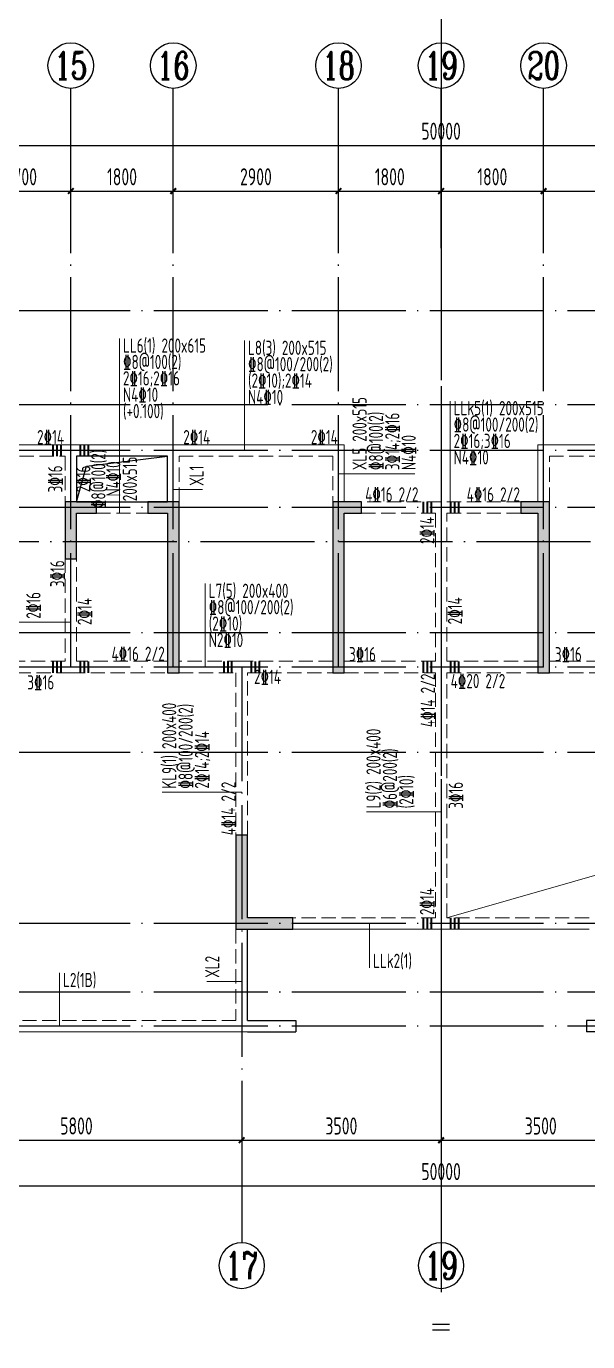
# Model space of a CAD drawing. Extents: x -1712635 to -854203, y -534641 to -21985.
# Drawn here: x -1114164 to -1104310, y -234773 to -211699 of the extents above; entities that cross this region are included whole.
import ezdxf
from ezdxf.enums import TextEntityAlignment as Align

# ---------------------------------------------------------------- set-up
doc = ezdxf.new("R2010")
doc.units = 0
doc.header["$LTSCALE"] = 1000
for name, pattern in [('CENTER', [8, 5, -1, 1, -1]), ('DASH', [0.35, 0.25, -0.1]), ('DOTE', [2.42, 2, -0.2, 0.02, -0.2])]:
    doc.linetypes.add(name, pattern=pattern)
doc.layers.get('0').update_dxf_attribs({"linetype": 'CONTINUOUS'})
doc.layers.get('Defpoints').update_dxf_attribs({"linetype": 'CONTINUOUS'})
for name, color, linetype in [('A-AXIS', 1, 'CONTINUOUS'), ('A-DOTE', 10, 'DOTE'), ('AXIS_NUM', 7, 'CONTINUOUS'), ('BEAM_CON', 4, 'CONTINUOUS'), ('S-D洞口', 4, 'CONTINUOUS'), ('S-L主梁线', 4, 'DASH'), ('S-L梁编号', 6, 'CONTINUOUS'), ('S-L梁配筋', 7, 'CONTINUOUS'), ('S-Q墙填充', 252, 'CONTINUOUS'), ('S-Q墙实线', 6, 'CONTINUOUS'), ('S-Y一般标注', 3, 'CONTINUOUS'), ('THIN', 7, 'CONTINUOUS')]:
    doc.layers.add(name, color=color, linetype=linetype)
doc.layers.add('梁附加箍筋', color=1, linetype='CONTINUOUS', lineweight=35)
doc.styles.add('TSSD_Axis', font='complex.shx', dxfattribs={"width": 0.7, "bigfont": 'hztxt.shx'})
doc.styles.add('TSSD_DIMENSION', font='Tssdeng.shx', dxfattribs={"width": 0.7, "bigfont": 'tssdchn.shx'})
doc.styles.add('TSSD_REIN', font='tssdeng.shx', dxfattribs={"width": 0.7, "height": 300, "bigfont": 'tssdchn.shx'})
doc.dimstyles.new('TSSD_100_100', dxfattribs={"dimtxt": 300, "dimasz": 100, "dimexe": 100, "dimexo": 250, "dimgap": 100, "dimtad": 1, "dimdec": 0, "dimzin": 0, "dimdsep": 46, "dimtxsty": 'TSSD_DIMENSION', "dimblk": 'ARCHTICK', "dimcen": 0, "dimdle": 100, "dimclrt": 7, "dimadec": 0, "dimazin": 0, "dimtfac": 1, "dimtdec": 0, "dimtix": 1, "dimtmove": 2, "dimatfit": 3, "dimldrblk": 'ARCHTICK', "dimfxl": 0, "dimtolj": 1, "dimtzin": 0, "dimarcsym": 0})

# ---------------------------------------------------------------- blocks, each defined once
blk = doc.blocks.new('ts_axno')
at = {"color": 0, "linetype": 'ByBlock', "lineweight": -2}
blk.add_circle((0, 0), 0.5, dxfattribs=at)
at = {"color": 0, "linetype": 'ByBlock', "lineweight": -2, "style": 'TSSD_Axis', "width": 0.7}
blk.add_attdef('A', text='', height=0.6, dxfattribs=at).set_placement((0, 0), align=Align.MIDDLE_CENTER)
blk = doc.blocks.new('_ArchTick')
at = {"color": 0, "const_width": 0.35}
blk.add_lwpolyline([(-0.5, -0.5), (0.5, 0.5)], dxfattribs=at)
blk = doc.blocks.new('*D124')
at = {"layer": 'Defpoints', "color": 0}
for p in [(23100, 19250), (21400, 18250), (23100, 18250)]:
    blk.add_point(p, dxfattribs=at)
at = {"layer": 'S-Y一般标注', "color": 0, "lineweight": -2}
for p, q in [((21300, 19250), (23200, 19250)), ((21400, 18500), (21400, 19350)), ((23100, 18500), (23100, 19350))]:
    blk.add_line(p, q, dxfattribs=at)
at = {"layer": 'S-Y一般标注', "color": 0, "lineweight": -2, "xscale": 100, "yscale": 100, "zscale": 100, "rotation": 180}
blk.add_blockref('_ArchTick', (21400, 19250), dxfattribs=at)
at = {"layer": 'S-Y一般标注', "color": 0, "lineweight": -2, "xscale": 100, "yscale": 100, "zscale": 100}
blk.add_blockref('_ArchTick', (23100, 19250), dxfattribs=at)
at = {"layer": 'S-Y一般标注', "color": 7, "insert": (22250, 19500), "char_height": 300, "attachment_point": 5, "style": 'TSSD_DIMENSION'}
blk.add_mtext('\\A1;1700', dxfattribs=at)
blk = doc.blocks.new('*D125')
at = {"layer": 'Defpoints', "color": 0}
for p in [(24900, 19250), (23100, 18250), (24900, 18250)]:
    blk.add_point(p, dxfattribs=at)
at = {"layer": 'S-Y一般标注', "color": 0, "lineweight": -2}
for p, q in [((23000, 19250), (25000, 19250)), ((23100, 18500), (23100, 19350)), ((24900, 18500), (24900, 19350))]:
    blk.add_line(p, q, dxfattribs=at)
at = {"layer": 'S-Y一般标注', "color": 0, "lineweight": -2, "xscale": 100, "yscale": 100, "zscale": 100, "rotation": 180}
blk.add_blockref('_ArchTick', (23100, 19250), dxfattribs=at)
at = {"layer": 'S-Y一般标注', "color": 0, "lineweight": -2, "xscale": 100, "yscale": 100, "zscale": 100}
blk.add_blockref('_ArchTick', (24900, 19250), dxfattribs=at)
at = {"layer": 'S-Y一般标注', "color": 7, "insert": (24000, 19500), "char_height": 300, "attachment_point": 5, "style": 'TSSD_DIMENSION'}
blk.add_mtext('\\A1;1800', dxfattribs=at)
blk = doc.blocks.new('*D126')
at = {"layer": 'Defpoints', "color": 0}
for p in [(27800, 19250), (24900, 18250), (27800, 18250)]:
    blk.add_point(p, dxfattribs=at)
at = {"layer": 'S-Y一般标注', "color": 0, "lineweight": -2}
for p, q in [((24800, 19250), (27900, 19250)), ((24900, 18500), (24900, 19350)), ((27800, 18500), (27800, 19350))]:
    blk.add_line(p, q, dxfattribs=at)
at = {"layer": 'S-Y一般标注', "color": 0, "lineweight": -2, "xscale": 100, "yscale": 100, "zscale": 100, "rotation": 180}
blk.add_blockref('_ArchTick', (24900, 19250), dxfattribs=at)
at = {"layer": 'S-Y一般标注', "color": 0, "lineweight": -2, "xscale": 100, "yscale": 100, "zscale": 100}
blk.add_blockref('_ArchTick', (27800, 19250), dxfattribs=at)
at = {"layer": 'S-Y一般标注', "color": 7, "insert": (26350, 19500), "char_height": 300, "attachment_point": 5, "style": 'TSSD_DIMENSION'}
blk.add_mtext('\\A1;2900', dxfattribs=at)
blk = doc.blocks.new('*D127')
at = {"layer": 'Defpoints', "color": 0}
for p in [(29600, 19250), (27800, 18250), (29600, 18250)]:
    blk.add_point(p, dxfattribs=at)
at = {"layer": 'S-Y一般标注', "color": 0, "lineweight": -2}
for p, q in [((27700, 19250), (29700, 19250)), ((27800, 18500), (27800, 19350)), ((29600, 18500), (29600, 19350))]:
    blk.add_line(p, q, dxfattribs=at)
at = {"layer": 'S-Y一般标注', "color": 0, "lineweight": -2, "xscale": 100, "yscale": 100, "zscale": 100, "rotation": 180}
blk.add_blockref('_ArchTick', (27800, 19250), dxfattribs=at)
at = {"layer": 'S-Y一般标注', "color": 0, "lineweight": -2, "xscale": 100, "yscale": 100, "zscale": 100}
blk.add_blockref('_ArchTick', (29600, 19250), dxfattribs=at)
at = {"layer": 'S-Y一般标注', "color": 7, "insert": (28700, 19500), "char_height": 300, "attachment_point": 5, "style": 'TSSD_DIMENSION'}
blk.add_mtext('\\A1;1800', dxfattribs=at)
blk = doc.blocks.new('*D128')
at = {"layer": 'Defpoints', "color": 0}
for p in [(31400, 19250), (29600, 18250), (31400, 18250)]:
    blk.add_point(p, dxfattribs=at)
at = {"layer": 'S-Y一般标注', "color": 0, "lineweight": -2}
for p, q in [((29500, 19250), (31500, 19250)), ((29600, 18500), (29600, 19350)), ((31400, 18500), (31400, 19350))]:
    blk.add_line(p, q, dxfattribs=at)
at = {"layer": 'S-Y一般标注', "color": 0, "lineweight": -2, "xscale": 100, "yscale": 100, "zscale": 100, "rotation": 180}
blk.add_blockref('_ArchTick', (29600, 19250), dxfattribs=at)
at = {"layer": 'S-Y一般标注', "color": 0, "lineweight": -2, "xscale": 100, "yscale": 100, "zscale": 100}
blk.add_blockref('_ArchTick', (31400, 19250), dxfattribs=at)
at = {"layer": 'S-Y一般标注', "color": 7, "insert": (30500, 19500), "char_height": 300, "attachment_point": 5, "style": 'TSSD_DIMENSION'}
blk.add_mtext('\\A1;1800', dxfattribs=at)
blk = doc.blocks.new('*D129')
at = {"layer": 'Defpoints', "color": 0}
for p in [(34300, 19250), (31400, 18250), (34300, 18250)]:
    blk.add_point(p, dxfattribs=at)
at = {"layer": 'S-Y一般标注', "color": 0, "lineweight": -2}
for p, q in [((31300, 19250), (34400, 19250)), ((31400, 18500), (31400, 19350)), ((34300, 18500), (34300, 19350))]:
    blk.add_line(p, q, dxfattribs=at)
at = {"layer": 'S-Y一般标注', "color": 0, "lineweight": -2, "xscale": 100, "yscale": 100, "zscale": 100, "rotation": 180}
blk.add_blockref('_ArchTick', (31400, 19250), dxfattribs=at)
at = {"layer": 'S-Y一般标注', "color": 0, "lineweight": -2, "xscale": 100, "yscale": 100, "zscale": 100}
blk.add_blockref('_ArchTick', (34300, 19250), dxfattribs=at)
at = {"layer": 'S-Y一般标注', "color": 7, "insert": (32850, 19500), "char_height": 300, "attachment_point": 5, "style": 'TSSD_DIMENSION'}
blk.add_mtext('\\A1;2900', dxfattribs=at)
blk = doc.blocks.new('*D139')
at = {"layer": 'Defpoints', "color": 0}
for p in [(54600, 20050), (4600, 18250), (54600, 18250)]:
    blk.add_point(p, dxfattribs=at)
at = {"layer": 'S-Y一般标注', "color": 0, "lineweight": -2}
for p, q in [((4600, 18500), (4600, 20150)), ((54600, 18500), (54600, 20150)), ((4500, 20050), (54700, 20050))]:
    blk.add_line(p, q, dxfattribs=at)
at = {"layer": 'S-Y一般标注', "color": 0, "lineweight": -2, "xscale": 100, "yscale": 100, "zscale": 100, "rotation": 180}
blk.add_blockref('_ArchTick', (4600, 20050), dxfattribs=at)
at = {"layer": 'S-Y一般标注', "color": 0, "lineweight": -2, "xscale": 100, "yscale": 100, "zscale": 100}
blk.add_blockref('_ArchTick', (54600, 20050), dxfattribs=at)
at = {"layer": 'S-Y一般标注', "color": 7, "insert": (29600, 20300), "char_height": 300, "attachment_point": 5, "style": 'TSSD_DIMENSION'}
blk.add_mtext('\\A1;50000', dxfattribs=at)
blk = doc.blocks.new('*D156')
at = {"layer": 'Defpoints', "color": 0}
for p in [(20300, 3600), (26100, 3600), (26100, 2600)]:
    blk.add_point(p, dxfattribs=at)
at = {"layer": 'S-Y一般标注', "color": 0, "lineweight": -2}
for p, q in [((20300, 3350), (20300, 2500)), ((26100, 3350), (26100, 2500)), ((20200, 2600), (26200, 2600))]:
    blk.add_line(p, q, dxfattribs=at)
at = {"layer": 'S-Y一般标注', "color": 0, "lineweight": -2, "xscale": 100, "yscale": 100, "zscale": 100, "rotation": 180}
blk.add_blockref('_ArchTick', (20300, 2600), dxfattribs=at)
at = {"layer": 'S-Y一般标注', "color": 0, "lineweight": -2, "xscale": 100, "yscale": 100, "zscale": 100}
blk.add_blockref('_ArchTick', (26100, 2600), dxfattribs=at)
at = {"layer": 'S-Y一般标注', "color": 7, "insert": (23200, 2850), "char_height": 300, "attachment_point": 5, "style": 'TSSD_DIMENSION'}
blk.add_mtext('\\A1;5800', dxfattribs=at)
blk = doc.blocks.new('*D157')
at = {"layer": 'Defpoints', "color": 0}
for p in [(26100, 3600), (29600, 3600), (29600, 2600)]:
    blk.add_point(p, dxfattribs=at)
at = {"layer": 'S-Y一般标注', "color": 0, "lineweight": -2}
for p, q in [((26100, 3350), (26100, 2500)), ((29600, 3350), (29600, 2500)), ((26000, 2600), (29700, 2600))]:
    blk.add_line(p, q, dxfattribs=at)
at = {"layer": 'S-Y一般标注', "color": 0, "lineweight": -2, "xscale": 100, "yscale": 100, "zscale": 100, "rotation": 180}
blk.add_blockref('_ArchTick', (26100, 2600), dxfattribs=at)
at = {"layer": 'S-Y一般标注', "color": 0, "lineweight": -2, "xscale": 100, "yscale": 100, "zscale": 100}
blk.add_blockref('_ArchTick', (29600, 2600), dxfattribs=at)
at = {"layer": 'S-Y一般标注', "color": 7, "insert": (27850, 2850), "char_height": 300, "attachment_point": 5, "style": 'TSSD_DIMENSION'}
blk.add_mtext('\\A1;3500', dxfattribs=at)
blk = doc.blocks.new('*D162')
at = {"layer": 'Defpoints', "color": 0}
for p in [(4600, 3600), (54600, 3600), (54600, 1800)]:
    blk.add_point(p, dxfattribs=at)
at = {"layer": 'S-Y一般标注', "color": 0, "lineweight": -2}
for p, q in [((4600, 3350), (4600, 1700)), ((54600, 3350), (54600, 1700)), ((4500, 1800), (54700, 1800))]:
    blk.add_line(p, q, dxfattribs=at)
at = {"layer": 'S-Y一般标注', "color": 0, "lineweight": -2, "xscale": 100, "yscale": 100, "zscale": 100, "rotation": 180}
blk.add_blockref('_ArchTick', (4600, 1800), dxfattribs=at)
at = {"layer": 'S-Y一般标注', "color": 0, "lineweight": -2, "xscale": 100, "yscale": 100, "zscale": 100}
blk.add_blockref('_ArchTick', (54600, 1800), dxfattribs=at)
at = {"layer": 'S-Y一般标注', "color": 7, "insert": (29600, 2050), "char_height": 300, "attachment_point": 5, "style": 'TSSD_DIMENSION'}
blk.add_mtext('\\A1;50000', dxfattribs=at)
blk = doc.blocks.new('*D165')
at = {"layer": 'Defpoints', "color": 0}
for p in [(29600, 3600), (33100, 3600), (33100, 2600)]:
    blk.add_point(p, dxfattribs=at)
at = {"layer": 'S-Y一般标注', "color": 0, "lineweight": -2}
for p, q in [((29600, 3350), (29600, 2500)), ((33100, 3350), (33100, 2500)), ((29500, 2600), (33200, 2600))]:
    blk.add_line(p, q, dxfattribs=at)
at = {"layer": 'S-Y一般标注', "color": 0, "lineweight": -2, "xscale": 100, "yscale": 100, "zscale": 100, "rotation": 180}
blk.add_blockref('_ArchTick', (29600, 2600), dxfattribs=at)
at = {"layer": 'S-Y一般标注', "color": 0, "lineweight": -2, "xscale": 100, "yscale": 100, "zscale": 100}
blk.add_blockref('_ArchTick', (33100, 2600), dxfattribs=at)
at = {"layer": 'S-Y一般标注', "color": 7, "insert": (31350, 2850), "char_height": 300, "attachment_point": 5, "style": 'TSSD_DIMENSION'}
blk.add_mtext('\\A1;3500', dxfattribs=at)
blk = doc.blocks.new('20210807.15312791')
at = {"layer": 'S-Q墙填充'}
h = blk.add_hatch(color=252, dxfattribs=at)
h.dxf.hatch_style = 1
h.paths.add_polyline_path([(79416, 66140), (79416, 65140), (79616, 65140), (79616, 65940), (79966, 65940), (79966, 66140)])
h = blk.add_hatch(color=252, dxfattribs=at)
h.dxf.hatch_style = 1
h.paths.add_polyline_path([(81416, 66140), (80866, 66140), (80866, 65940), (81216, 65940), (81216, 63140), (81416, 63140)])
h = blk.add_hatch(color=252, dxfattribs=at)
h.dxf.hatch_style = 1
h.paths.add_polyline_path([(84116, 66140), (84116, 63140), (84316, 63140), (84316, 65940), (84616, 65940), (84616, 66140)])
h = blk.add_hatch(color=252, dxfattribs=at)
h.dxf.hatch_style = 1
h.paths.add_polyline_path([(87916, 66140), (87416, 66140), (87416, 65940), (87716, 65940), (87716, 63140), (87916, 63140)])
h = blk.add_hatch(color=252, dxfattribs=at)
h.dxf.hatch_style = 1
h.paths.add_polyline_path([(82416, 58640), (83316, 58640), (83416, 58640), (83416, 58840), (83316, 58840), (82616, 58840), (82616, 60290), (82416, 60290)])
at = {"layer": 'BEAM_CON'}
for p, q in [((82616, 57040), (82616, 58640)), ((82616, 57040), (83466, 57040)), ((83466, 57040), (83466, 56840)), ((88566, 57040), (88566, 56840)), ((89416, 57040), (88566, 57040)), ((82616, 56840), (83466, 56840)), ((89416, 56840), (88566, 56840))]:
    blk.add_line(p, q, dxfattribs=at)
at = {"layer": 'S-D洞口', "color": 5}
blk.add_lwpolyline([(79616, 66140), (81216, 66140), (81216, 66940), (79616, 66940), (79616, 66140), (79793, 66762), (81216, 66940)], dxfattribs=at)
at = {"layer": 'S-L主梁线', "linetype": 'ByBlock', "lineweight": 18}
for p, q in [((79516, 67140), (77916, 67140)), ((81316, 67140), (79516, 67140)), ((79616, 66940), (81216, 66940)), ((79616, 66140), (79616, 66940)), ((81216, 66940), (81216, 66140)), ((84316, 67140), (81316, 67140)), ((84316, 66140), (84316, 67140)), ((87716, 67140), (87716, 66140)), ((90716, 67140), (87716, 67140)), ((80866, 66140), (79966, 66140)), ((83416, 58640), (86016, 58640)), ((86016, 58640), (88616, 58640)), ((76616, 56840), (82616, 56840))]:
    blk.add_line(p, q, dxfattribs=at)
at = {"layer": 'S-L主梁线', "linetype": 'DASH', "lineweight": 18}
for p, q in [((77916, 66940), (79416, 66940)), ((79416, 66940), (79416, 66140)), ((81416, 66940), (84116, 66940)), ((81416, 66140), (81416, 66940)), ((84116, 66940), (84116, 66140)), ((87916, 66940), (90616, 66940)), ((87916, 66140), (87916, 66940)), ((86016, 66140), (84616, 66140)), ((87416, 66140), (86016, 66140)), ((79966, 65940), (80866, 65940)), ((84616, 65940), (85916, 65940)), ((85916, 65940), (85916, 63340)), ((86116, 65940), (87416, 65940)), ((86116, 63340), (86116, 65940)), ((79416, 65140), (79416, 63340)), ((79616, 63340), (79616, 65140)), ((79416, 63340), (76816, 63340)), ((81216, 63340), (79616, 63340)), ((82516, 63340), (81416, 63340)), ((84116, 63340), (82516, 63340)), ((85916, 63340), (84316, 63340)), ((87716, 63340), (86116, 63340)), ((89516, 63340), (87916, 63340)), ((76816, 63140), (79516, 63140)), ((79516, 63140), (81216, 63140)), ((81416, 63140), (82416, 63140)), ((82416, 63140), (82416, 60290)), ((82616, 63140), (84116, 63140)), ((82616, 60290), (82616, 63140)), ((84316, 63140), (85916, 63140)), ((85916, 63140), (85916, 58840)), ((86116, 58840), (86116, 63140)), ((86116, 63140), (87716, 63140)), ((87916, 63140), (89416, 63140)), ((85916, 58840), (83416, 58840)), ((88616, 58840), (86116, 58840)), ((82416, 58640), (82416, 57040)), ((82416, 57040), (76816, 57040))]:
    blk.add_line(p, q, dxfattribs=at)
at = {"layer": 'S-Q墙实线'}
for points in [[(79416, 66140), (79416, 65140), (79616, 65140), (79616, 65940), (79966, 65940), (79966, 66140)], [(81416, 66140), (80866, 66140), (80866, 65940), (81216, 65940), (81216, 63140), (81416, 63140)], [(84116, 66140), (84116, 63140), (84316, 63140), (84316, 65940), (84616, 65940), (84616, 66140)], [(87916, 66140), (87416, 66140), (87416, 65940), (87716, 65940), (87716, 63140), (87916, 63140)], [(82416, 58640), (83316, 58640), (83416, 58640), (83416, 58840), (83316, 58840), (82616, 58840), (82616, 60290), (82416, 60290)]]:
    blk.add_lwpolyline(points, close=True, dxfattribs=at)
blk = doc.blocks.new('20210726.16395156')
at = {"layer": 'A-AXIS'}
for p, q in [((23100, 18249.9), (23100, 21049.9)), ((24900, 18249.9), (24900, 21049.9)), ((27800, 18249.9), (27800, 21049.9)), ((29600, 18249.9), (29600, 21049.9)), ((31400, 18249.9), (31400, 21049.9)), ((26100, 3600), (26100, 800)), ((29600, 3600), (29600, 800))]:
    blk.add_line(p, q, dxfattribs=at)
at = {"layer": 'A-DOTE'}
for p, q in [((23100, 10900), (23100, 18249.9)), ((24900, 10900), (24900, 18249.9)), ((27800, 10900), (27800, 18249.9)), ((29600, 18249.9), (29600, 3600)), ((31400, 10900), (31400, 18249.9)), ((55600, 17150), (3600, 17150)), ((55600, 15500), (3600, 15500)), ((55600, 14700), (3600, 14700)), ((55600, 13700), (3600, 13700)), ((3600, 13100.3), (55600, 13100.3)), ((55600, 11500), (3600, 11500)), ((55600, 10900), (3600, 10900)), ((26100, 10900), (26100, 3600)), ((55600, 9400), (3600, 9400)), ((55600, 6400), (3600, 6400)), ((55600, 5200), (3600, 5200)), ((55600, 4600), (3600, 4600))]:
    blk.add_line(p, q, dxfattribs=at)
at = {"layer": 'A-AXIS'}
ref = blk.add_blockref('ts_axno', (23100, 21449.9), dxfattribs=dict(at, xscale=800, yscale=800, zscale=800))
ref.add_attrib('9', '15', dxfattribs={"layer": 'AXIS_NUM', "height": 480, "style": 'TSSD_Axis', "width": 0.7}).set_placement((23100, 21449.9), align=Align.MIDDLE_CENTER)
ref = blk.add_blockref('ts_axno', (24900, 21449.9), dxfattribs=dict(at, xscale=800, yscale=800, zscale=800))
ref.add_attrib('10', '16', dxfattribs={"layer": 'AXIS_NUM', "height": 480, "style": 'TSSD_Axis', "width": 0.7}).set_placement((24900, 21449.9), align=Align.MIDDLE_CENTER)
ref = blk.add_blockref('ts_axno', (27800, 21449.9), dxfattribs=dict(at, xscale=800, yscale=800, zscale=800))
ref.add_attrib('11', '18', dxfattribs={"layer": 'AXIS_NUM', "height": 480, "style": 'TSSD_Axis', "width": 0.7}).set_placement((27800, 21449.9), align=Align.MIDDLE_CENTER)
ref = blk.add_blockref('ts_axno', (29600, 21449.9), dxfattribs=dict(at, xscale=800, yscale=800, zscale=800))
ref.add_attrib('12', '19', dxfattribs={"layer": 'AXIS_NUM', "height": 480, "style": 'TSSD_Axis', "width": 0.7}).set_placement((29600, 21449.9), align=Align.MIDDLE_CENTER)
ref = blk.add_blockref('ts_axno', (31400, 21449.9), dxfattribs=dict(at, xscale=800, yscale=800, zscale=800))
ref.add_attrib('13', '20', dxfattribs={"layer": 'AXIS_NUM', "height": 480, "style": 'TSSD_Axis', "width": 0.7}).set_placement((31400, 21449.9), align=Align.MIDDLE_CENTER)
ref = blk.add_blockref('ts_axno', (26100, 400), dxfattribs=dict(at, xscale=-800, yscale=800, zscale=800, rotation=180))
ref.add_attrib('10', '17', dxfattribs={"layer": 'AXIS_NUM', "height": 480, "style": 'TSSD_Axis', "width": 0.7}).set_placement((26100, 400), align=Align.MIDDLE_CENTER)
ref = blk.add_blockref('ts_axno', (29600, 400), dxfattribs=dict(at, xscale=-800, yscale=800, zscale=800, rotation=180))
ref.add_attrib('13', '19', dxfattribs={"layer": 'AXIS_NUM', "height": 480, "style": 'TSSD_Axis', "width": 0.7}).set_placement((29600, 400), align=Align.MIDDLE_CENTER)
at = {"layer": 'S-Y一般标注'}
for base, p1, p2, picture, middle in [((54600, 20049.9), (4600, 18249.9), (54600, 18249.9), '*D139', (29600, 20299.9)), ((23100, 19249.9), (21400, 18249.9), (23100, 18249.9), '*D124', (22250, 19499.9)), ((24900, 19249.9), (23100, 18249.9), (24900, 18249.9), '*D125', (24000, 19499.9)), ((27800, 19249.9), (24900, 18249.9), (27800, 18249.9), '*D126', (26350, 19499.9)), ((29600, 19249.9), (27800, 18249.9), (29600, 18249.9), '*D127', (28700, 19499.9)), ((31400, 19249.9), (29600, 18249.9), (31400, 18249.9), '*D128', (30500, 19499.9)), ((34300, 19249.9), (31400, 18249.9), (34300, 18249.9), '*D129', (32850, 19499.9)), ((54600, 1800), (4600, 3600), (54600, 3600), '*D162', (29600, 2050)), ((26100, 2600), (20300, 3600), (26100, 3600), '*D156', (23200, 2850)), ((29600, 2600), (26100, 3600), (29600, 3600), '*D157', (27850, 2850)), ((33100, 2600), (29600, 3600), (33100, 3600), '*D165', (31350, 2850))]:
    dim = blk.add_linear_dim(base=base, p1=p1, p2=p2, dimstyle='TSSD_100_100', dxfattribs=at)
    dim.commit()
    dim.dimension.update_dxf_attribs({"geometry": picture, "text_midpoint": middle})

msp = doc.modelspace()

# ---------------------------------------------------------------- linework, layer by layer
at = {"layer": 'S-L梁编号', "lineweight": 18}
for p, q in [((-1112529.22, -220244.72), (-1112529.22, -217174.21)), ((-1110334.93, -219138.95), (-1110334.93, -217213.31)), ((-1106725.82, -220138.95), (-1106725.82, -218272.25)), ((-1108683.49, -219547.5), (-1107346.06, -219547.5)), ((-1111583.48, -219823.5), (-1111069.53, -219823.5)), ((-1111024.25, -222938.95), (-1111024.25, -221475.97)), ((-1113383.48, -222153.46), (-1114738.52, -222153.46)), ((-1110383.49, -225133.78), (-1111780.46, -225133.78)), ((-1106883.49, -225481.05), (-1108194.38, -225481.05)), ((-1108138.68, -227438.95), (-1108138.68, -228217.86)), ((-1113581.44, -229238.79), (-1113581.44, -228303.32)), ((-1110383.49, -228452.66), (-1110996.67, -228452.66))]:
    msp.add_line(p, q, dxfattribs=at)
msp.add_lwpolyline([(-1106783.49, -227338.95), (-1081983.47, -220238.95)], dxfattribs=at)
at = {"layer": 'THIN', "linetype": 'CENTER'}
msp.add_line((-1106883.47, -210906.17), (-1106883.47, -234773.1), dxfattribs=at)
at = {"layer": 'THIN'}
for p, q in [((-1106733.47, -234473.1), (-1107033.47, -234473.1)), ((-1106733.47, -234573.1), (-1107033.47, -234573.1))]:
    msp.add_line(p, q, dxfattribs=at)
at = {"layer": '梁附加箍筋', "lineweight": 35}
for p, q in [((-1113693.48, -219238.95), (-1113693.48, -219038.95)), ((-1113623.48, -219238.95), (-1113623.48, -219038.95)), ((-1113553.48, -219238.95), (-1113553.48, -219038.95)), ((-1113213.48, -219238.95), (-1113213.48, -219038.95)), ((-1113143.48, -219238.95), (-1113143.48, -219038.95)), ((-1113073.48, -219238.95), (-1113073.48, -219038.95)), ((-1107193.48, -220238.95), (-1107193.48, -220038.95)), ((-1107123.48, -220238.95), (-1107123.48, -220038.95)), ((-1107053.48, -220238.95), (-1107053.48, -220038.95)), ((-1106713.48, -220238.95), (-1106713.48, -220038.95)), ((-1106643.48, -220238.95), (-1106643.48, -220038.95)), ((-1106573.48, -220238.95), (-1106573.48, -220038.95)), ((-1113693.48, -223038.95), (-1113693.48, -222838.95)), ((-1113623.48, -223038.95), (-1113623.48, -222838.95)), ((-1113553.48, -223038.95), (-1113553.48, -222838.95)), ((-1113213.48, -223038.95), (-1113213.48, -222838.95)), ((-1113143.48, -223038.95), (-1113143.48, -222838.95)), ((-1113073.48, -223038.95), (-1113073.48, -222838.95)), ((-1110693.49, -223038.95), (-1110693.49, -222838.95)), ((-1110623.49, -223038.95), (-1110623.49, -222838.95)), ((-1110553.49, -223038.95), (-1110553.49, -222838.95)), ((-1110213.49, -223038.95), (-1110213.49, -222838.95)), ((-1110143.49, -223038.95), (-1110143.49, -222838.95)), ((-1110073.49, -223038.95), (-1110073.49, -222838.95)), ((-1107193.49, -223038.95), (-1107193.49, -222838.95)), ((-1107123.49, -223038.95), (-1107123.49, -222838.95)), ((-1107053.49, -223038.95), (-1107053.49, -222838.95)), ((-1106713.49, -223038.95), (-1106713.49, -222838.95)), ((-1106643.49, -223038.95), (-1106643.49, -222838.95)), ((-1106573.49, -223038.95), (-1106573.49, -222838.95)), ((-1107193.49, -227538.95), (-1107193.49, -227338.95)), ((-1107123.49, -227538.95), (-1107123.49, -227338.95)), ((-1107053.49, -227538.95), (-1107053.49, -227338.95)), ((-1106713.49, -227538.95), (-1106713.49, -227338.95)), ((-1106643.49, -227538.95), (-1106643.49, -227338.95)), ((-1106573.49, -227538.95), (-1106573.49, -227338.95))]:
    msp.add_line(p, q, dxfattribs=at)

# ---------------------------------------------------------------- block references
at = {"layer": 'A-DOTE'}
msp.add_blockref('20210726.16395156', (-1136483.47, -233839), dxfattribs=at)
at = {"layer": 'S-Q墙填充'}
msp.add_blockref('20210807.15312791', (-1192899.12, -286178.5), dxfattribs=at)

# ---------------------------------------------------------------- texts
at = {"layer": 'S-L梁编号', "color": 6, "style": 'TSSD_REIN', "width": 0.7}
for s, p in [('LL6(1) 200x615', (-1112466.72, -217424.21)), ('L8(3) 200x515', (-1110272.43, -217463.31)), ('LLk5(1) 200x515', (-1106663.32, -218522.25)), ('L7(5) 200x400', (-1110961.75, -221725.97)), ('LLk2(1)', (-1108076.18, -228217.86)), ('L2(1B)', (-1113518.94, -228553.32))]:
    msp.add_text(s, height=250, dxfattribs=at).set_placement(p)
for s, p in [('XL5 200x515', (-1108189.33, -219485)), ('XL1', (-1111050.3, -219761)), ('KL9(1) 200x400', (-1111530.46, -225071.28)), ('L9(2) 200x400', (-1107944.38, -225418.55)), ('XL2', (-1110775.52, -228390.16))]:
    msp.add_text(s, height=250, rotation=90, dxfattribs=at).set_placement(p)
at = {"layer": 'S-L梁配筋', "color": 7, "style": 'TSSD_REIN', "width": 0.7}
for s, p in [('%%1328@100(2)', (-1112466.72, -217711.71)), ('%%1328@100/200(2)', (-1110272.43, -217750.81)), ('2%%13216;2%%13216', (-1112466.72, -217999.21)), ('(2%%13210);2%%13214', (-1110272.43, -218038.31)), ('N4%%13210', (-1112466.72, -218286.71)), ('N4%%13210', (-1110272.43, -218325.81)), ('(+0.100)', (-1112466.72, -218574.21)), ('%%1328@100/200(2)', (-1106663.32, -218809.75)), ('2%%13216;3%%13216', (-1106663.32, -219097.25)), ('N4%%13210', (-1106663.32, -219384.75)), ('%%1328@100/200(2)', (-1110961.75, -222013.47)), ('(2%%13210)', (-1110961.75, -222300.97)), ('N2%%13210', (-1110961.75, -222588.47)), ('3%%13216', (-1114145.99, -223332.55))]:
    msp.add_text(s, height=250, dxfattribs=at).set_placement(p)
for s, p in [('%%1328@100(2)', (-1107901.83, -219485)), ('3%%13214;2%%13216', (-1107614.33, -219485)), ('N4%%13210', (-1107326.83, -219485)), ('2%%13214', (-1107004.64, -220780.24)), ('2%%13216', (-1113913.52, -222090.96)), ('%%1328@100/200(2)', (-1111242.96, -225071.28)), ('2%%13214;2%%13214', (-1110955.46, -225071.28)), ('%%1326@200(2)', (-1107656.88, -225418.55)), ('4%%13214 2/2', (-1110490.15, -225889.28)), ('(2%%13210)', (-1107369.38, -225418.55)), ('2%%13214', (-1107004.64, -227288.95))]:
    msp.add_text(s, height=250, rotation=90, dxfattribs=at).set_placement(p)
for s, p in [('2%%13214', (-1113501.57, -219030.48)), ('2%%13214', (-1110935.74, -219030.48)), ('2%%13214', (-1108696.69, -219030.48)), ('4%%13216 2/2', (-1107280.68, -220035.32)), ('4%%13216 2/2', (-1105498.96, -220035.32)), ('4%%13216 2/2', (-1111733.49, -222831.32)), ('3%%13216', (-1108026.99, -222838.74)), ('3%%13216', (-1104413.69, -222838.74))]:
    msp.add_text(s, height=250, dxfattribs=at).set_placement(p, align=Align.RIGHT)
for s, p in [('%%1328@100(2)', (-1112773.87, -219638.95)), ('3%%13216', (-1113530.78, -219638.95)), ('2%%13216', (-1113038.48, -219638.95)), ('N4%%13210', (-1112511.64, -219638.95)), ('200x515', (-1112220.83, -219638.95)), ('3%%13216', (-1113494.57, -221301.96)), ('2%%13214', (-1113015.22, -221965.28)), ('2%%13214', (-1106513.83, -221952.95)), ('3%%13216', (-1106499.23, -225188.95))]:
    msp.add_text(s, height=250, rotation=90, dxfattribs=at).set_placement(p, align=Align.CENTER)
msp.add_text('2%%13214', height=250, dxfattribs=at).set_placement((-1109930.22, -223311.27), align=Align.BOTTOM_CENTER)
msp.add_text('4%%13214 2/2', height=250, rotation=90, dxfattribs=at).set_placement((-1106991.13, -223053.55), align=Align.RIGHT)
at = {"layer": 'S-L梁配筋', "color": 1, "style": 'TSSD_REIN', "width": 0.7}
msp.add_text('4%%13220 2/2', height=250, dxfattribs=at).set_placement((-1106235.89, -223309.49), align=Align.CENTER)

doc.saveas('drawing.dxf')
